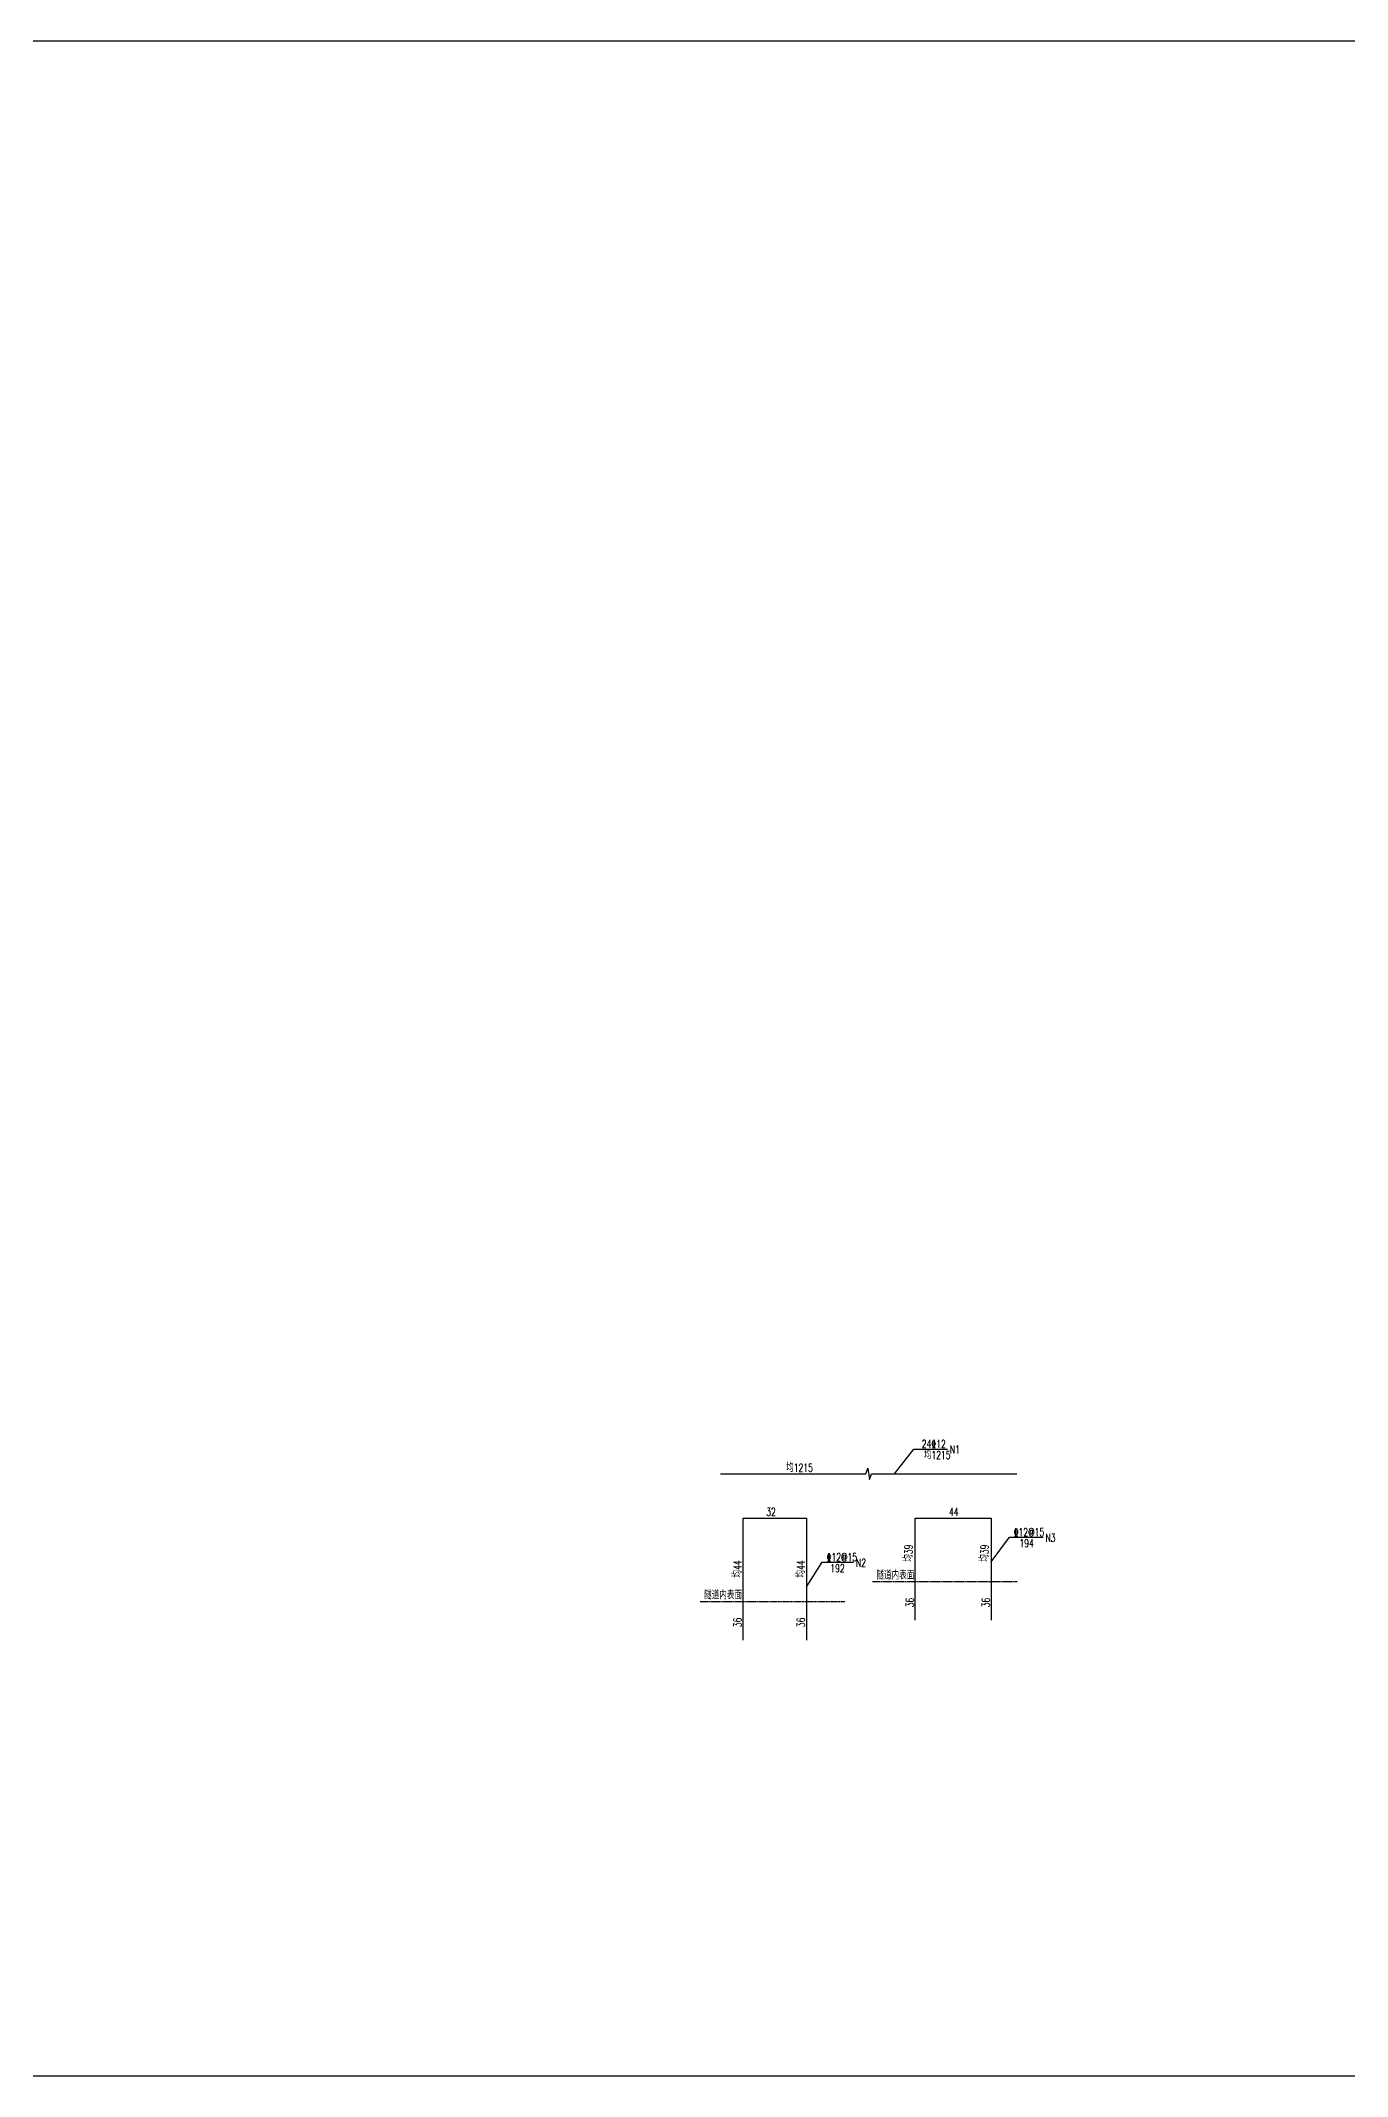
# Model space of a CAD drawing. Header units: millimetres. Extents: x 7719 to 273165, y -3008 to 2785.
# Drawn here: x 12618 to 15067, y -3008 to 807 of the extents above; entities that cross this region are included whole.
import ezdxf

# ---------------------------------------------------------------- set-up
doc = ezdxf.new("R2010")
doc.units = ezdxf.units.MM
doc.header["$LTSCALE"] = 0.3
doc.header["$MEASUREMENT"] = 0
doc.linetypes.add('ACAD_ISO02W100', pattern=[15, 12, -3])
for name, color, linetype in [('文字', 7, 'Continuous'), ('虚线', 11, 'ACAD_ISO02W100'), ('钢筋', 1, 'Continuous')]:
    doc.layers.add(name, color=color, linetype=linetype)
doc.styles.get("Standard").update_dxf_attribs({"font": 'simplex1.shx', "width": 0.7, "bigfont": 'hztxt.shx'})

msp = doc.modelspace()

# ---------------------------------------------------------------- linework, layer by layer
for p, q in [((14218.01, -1878.906), (14254.379, -1832.671)), ((14254.379, -1832.671), (14317.486, -1832.671)), ((14399.807, -2044.29), (14433.586, -1998.055)), ((14433.586, -1998.055), (14496.692, -1998.055)), ((14053.334, -2091.149), (14082.756, -2044.913)), ((14082.756, -2044.913), (14141.48, -2044.913))]:
    msp.add_line(p, q)
msp.add_lwpolyline([(16920.79, -3008.448), (7719.075, -3008.448), (7719.075, 807.44), (16920.79, 807.44)], close=True)
msp.add_lwpolyline([(14164.631, -1878.906), (14168.134, -1868.373), (14171.627, -1889.438), (14175.131, -1878.906)])
at = {"layer": '虚线'}
for p, q in [((14448.026, -2081.542), (14177.058, -2081.542)), ((14125.013, -2118.776), (13854.045, -2118.776))]:
    msp.add_line(p, q, dxfattribs=at)
at = {"layer": '钢筋'}
for points in [[(13892.267, -1878.906), (14164.631, -1878.906)], [(14175.131, -1878.906), (14447.494, -1878.906)], [(13934.332, -2190.735), (13934.332, -1962.14), (14053.334, -1962.14), (14053.334, -2190.735)], [(14257.344, -2153.502), (14257.344, -1962.14), (14399.807, -1962.14), (14399.807, -2153.502)]]:
    msp.add_lwpolyline(points, dxfattribs=at)

# ---------------------------------------------------------------- texts
at = {"layer": '文字', "width": 0.7}
for s, p in [('24%%13212', (14269.418, -1830.596)), ('N1', (14321.959, -1841.125)), ('均1215', (14015.172, -1875.219)), ('均1215', (14273.233, -1851.285)), ('32', (13977.852, -1957.797)), ('44', (14320.454, -1957.797)), ('%%13212@15', (14441.855, -1995.98)), ('194', (14452.439, -2016.67)), ('N3', (14501.165, -2006.509)), ('%%13212@15', (14091.051, -2042.839)), ('192', (14097.973, -2063.528)), ('N2', (14145.953, -2053.368)), ('隧道内表面', (14184.557, -2076.976)), ('隧道内表面', (13861.545, -2114.21))]:
    msp.add_text(s, height=15, dxfattribs=at).set_placement(p)
for s, p in [('均39', (14251.965, -2043.891)), ('均39', (14394.428, -2043.891)), ('均44', (13931.333, -2073.487)), ('均44', (14050.336, -2073.487)), ('36', (14254.346, -2129.419)), ('36', (14396.809, -2129.419)), ('36', (13931.333, -2166.653)), ('36', (14050.336, -2166.653))]:
    msp.add_text(s, height=15, rotation=90, dxfattribs=at).set_placement(p)

doc.saveas('drawing.dxf')
